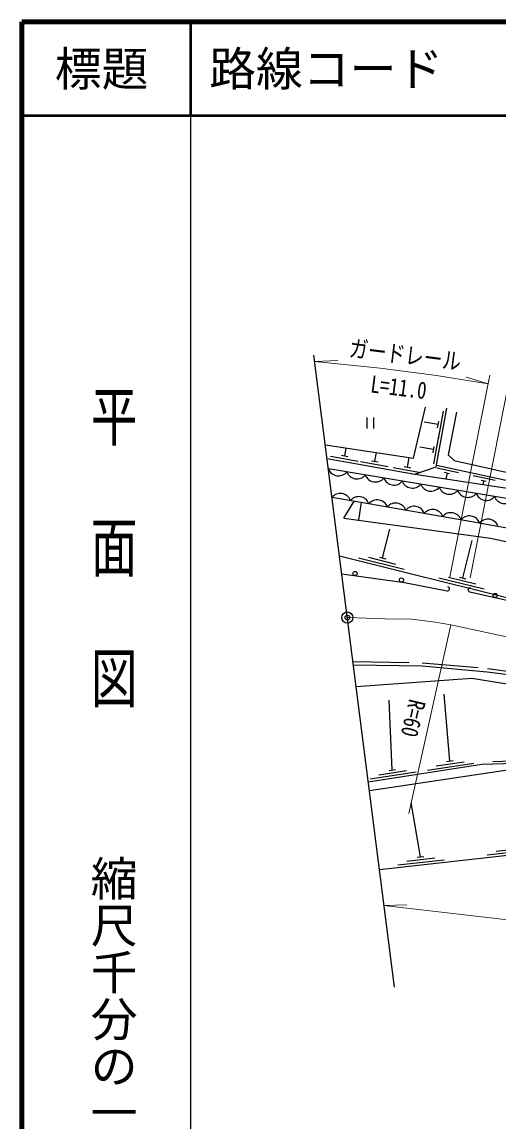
# Model space of a CAD drawing. Units: millimetres at full size, sheet at 1:1000; details may follow other scales. Extents: x 40000 to 680000, y 20000 to 380000.
# Drawn here: x 40000 to 90852, y 262491 to 380000 of the extents above; entities that cross this region are included whole.
import ezdxf
from ezdxf.enums import TextEntityAlignment as Align

# ---------------------------------------------------------------- set-up
doc = ezdxf.new("R2010")
doc.units = ezdxf.units.MM
doc.header["$LTSCALE"] = 1000
doc.header["$PDMODE"] = 32
doc.header["$PDSIZE"] = 500
doc.linetypes.add('CHAIN', pattern=[18.5, 12, -1.5, 3.5, -1.5])
doc.linetypes.add('DASHED', pattern=[7.5, 6, -1.5])
for name, color, linetype, lineweight in [('M-BGD', 7, 'Continuous', 25), ('M-BMK', 2, 'CHAIN', 13), ('M-BMK-OTRS', 5, 'Continuous', 25), ('M-BMK-SRVR', 3, 'Continuous', 25), ('M-STR-HTXT', 7, 'Continuous', 13), ('M-TTL', 2, 'Continuous', 140), ('M-TTL-BAND', 7, 'Continuous', 25), ('M-TTL-LINE', 7, 'Continuous', 50)]:
    doc.layers.add(name, color=color, linetype=linetype, lineweight=lineweight)
doc.layers.add('M-OTRS', color=6, linetype='Continuous')
doc.layers.add('M-TTL-TXT', color=7, linetype='Continuous')
doc.styles.add('@ＭＳ ゴシック', font='')
doc.styles.add('ＭＳ ゴシック', font='')
doc.styles.get('@ＭＳ ゴシック').set_extended_font_data('@MS Gothic')
doc.styles.get('ＭＳ ゴシック').set_extended_font_data('MS Gothic')

msp = doc.modelspace()

# ---------------------------------------------------------------- linework, layer by layer
at = {"layer": 'M-BGD'}
for p, q in [((76853, 337742), (76853, 336568)), ((77553, 337742), (77553, 336568)), ((84459, 336993), (82982, 337258)), ((84397, 336648), (84521, 337337)), ((84489, 335463), (85019, 338416)), ((84009, 332787), (84539, 335740)), ((74476, 333649), (74627, 334489)), ((77690, 333075), (77856, 334005)), ((83978, 334317), (82502, 334582)), ((83917, 333972), (84040, 334661)), ((72947, 333618), (75900, 333090)), ((74132, 333711), (74821, 333587)), ((76160, 333043), (79113, 332515)), ((77345, 333136), (78034, 333013)), ((81178, 332451), (81362, 333479)), ((79649, 332420), (82602, 331892)), ((80834, 332513), (81523, 332389)), ((81962, 331701), (105267, 328147)), ((86646, 331846), (84300, 332350)), ((85684, 331746), (85136, 331864)), ((85410, 331805), (85279, 331196)), ((90546, 331007), (88200, 331512)), ((89584, 330907), (89036, 331025)), ((89310, 330966), (89248, 330590)), ((74393, 327013), (75477, 328819)), ((76222, 328689), (75960, 326796)), ((78529, 322741), (79296, 325819)), ((87093, 320616), (88076, 324593)), ((75958, 322764), (80810, 321554)), ((77001, 322813), (79912, 322087)), ((78189, 322826), (78869, 322656)), ((84522, 320634), (89375, 319434)), ((85565, 320685), (88477, 319965)), ((86753, 320700), (87432, 320532)), ((85699, 301052), (85088, 308185)), ((79559, 300110), (79224, 307557)), ((83319, 300080), (88261, 300838)), ((84262, 300528), (87227, 300983)), ((85353, 300999), (86045, 301105)), ((90302, 301006), (95299, 301171)), ((77179, 299138), (82121, 299896)), ((78122, 299586), (81087, 300041)), ((79213, 300057), (79905, 300163)), ((82567, 290830), (81589, 296622)), ((89704, 291020), (94673, 291573)), ((90664, 291429), (93646, 291760)), ((80149, 289957), (85118, 290510)), ((81110, 290366), (84091, 290697)), ((82219, 290791), (82915, 290868))]:
    msp.add_line(p, q, dxfattribs=at)
for points in [[(72407, 334821), (81836, 333408), (83090, 338849)], [(72592, 333376), (81962, 331701), (84259, 332486), (85382, 338739)], [(86417, 338312), (85525, 333767), (86187, 333167), (101901, 329647), (114321, 327592), (115291, 328618), (116168, 332524)], [(84291, 332659), (105267, 328147), (109184, 327241), (125826, 324756), (141355, 322092), (142472, 322184)], [(227649, 286287), (226649, 286222), (225589, 286327), (224427, 286859), (219872, 291261), (211558, 298363), (207450, 301426), (204539, 303423), (201631, 305123), (197722, 307021), (193337, 308773), (187053, 310756), (182145, 312069), (178335, 312753), (161312, 315939), (145590, 319134), (130242, 322257), (113568, 324946), (96881, 328245), (72734, 332260)], [(73120, 329228), (88055, 326634), (94580, 325467), (106650, 323379), (117373, 321296), (136055, 317808), (147343, 315702), (165080, 312535), (176720, 310404), (184581, 308694), (190201, 307021), (195194, 305466), (198488, 303789), (203194, 300968), (209313, 296559), (215051, 291917), (221520, 286210)], [(74393, 327013), (90039, 324851), (97806, 323179), (97918, 323700), (97665, 324933)], [(73919, 322963), (81598, 321049), (88531, 319333), (94178, 317914), (108037, 314817), (126780, 310686), (143049, 307245), (151017, 305803), (158040, 304429), (168303, 302151), (175138, 300569), (182267, 298665), (187365, 297077), (192105, 295421), (194657, 294300)], [(74161, 321059), (80861, 320113), (85405, 319231)], [(87826, 319119), (112941, 313449), (126210, 310486), (141824, 307110), (154987, 304715), (163260, 302925), (173224, 300645), (181297, 298494), (186262, 296998), (191646, 295241), (195116, 293700)], [(75403, 311317), (82740, 311207), (89678, 310592), (98434, 309459), (104636, 308455), (125853, 303875), (151868, 298286), (158214, 297015), (167402, 294533), (174081, 292360), (180887, 289848), (185469, 287848), (189749, 285510), (195441, 282246), (201608, 278172), (206122, 274959), (210179, 271991), (214484, 268895)], [(75696, 309018), (88073, 309892), (96882, 308477), (97334, 300938), (98577, 291705), (78191, 289437)], [(77110, 297915), (97334, 300938), (89125, 300667), (76997, 298806)]]:
    msp.add_lwpolyline(points, dxfattribs=at)
at = {"layer": 'M-BGD', "linetype": 'DASHED'}
msp.add_lwpolyline([(75358, 311668), (82758, 311556), (89716, 310940), (97382, 309948)], dxfattribs=at)
at = {"layer": 'M-BGD'}
for centre in [(75586, 321085), (80537, 320386), (90553, 318734)]:
    msp.add_circle(centre, 225, dxfattribs=at)
for centre, radius, start, end in [((73817, 332676), 1160, 201.0464, 320.07602), ((75790, 332348), 1160, 201.0464, 320.07602), ((77763, 332020), 1160, 201.0464, 320.07602), ((79736, 331692), 1160, 201.0464, 320.07602), ((81709, 331364), 1160, 201.0464, 320.07602), ((83682, 331036), 1160, 201.0464, 320.07602), ((85654, 330708), 1160, 201.0464, 320.07602), ((74005, 328477), 1160, 20.63261, 139.66223), ((75975, 328135), 1160, 20.63261, 139.66223), ((87627, 330380), 1160, 201.0464, 320.07602), ((89600, 330052), 1160, 201.0464, 320.07602), ((91573, 329724), 1160, 201.0464, 320.07602), ((77946, 327793), 1160, 20.63261, 139.66223), ((79916, 327450), 1160, 20.63261, 139.66223), ((81887, 327108), 1160, 20.63261, 139.66223), ((83857, 326766), 1160, 20.63261, 139.66223), ((85828, 326424), 1160, 20.63261, 139.66223), ((87797, 326080), 1160, 20.50933, 139.53927), ((89764, 325730), 1160, 20.34012, 139.36975), ((85448, 319452), 225, 259.01674, 79.01674), ((87876, 319338), 225, 77.27956, 257.27956)]:
    msp.add_arc(centre, radius, start, end, dxfattribs=at)
at = {"layer": 'M-BMK'}
msp.add_lwpolyline([(74758, 316377), (78761, 316248), (81639, 316194), (84179, 315881), (85829, 315611), (102672, 311960), (119423, 308444), (149970, 301943), (172310, 297290), (175876, 296207), (180970, 294573), (186019, 292551), (190371, 290695), (195292, 288089)], dxfattribs=at)
at = {"layer": 'M-BMK-OTRS'}
msp.add_line((79791, 276878), (71185, 344412), dxfattribs=at)
at = {"layer": 'M-BMK-SRVR'}
msp.add_circle((74758, 316377), 600, dxfattribs=at)
at = {"layer": 'M-OTRS'}
msp.add_point((74758, 316377), dxfattribs=at)
at = {"layer": 'M-STR-HTXT'}
for p, q in [((92966, 346450), (87876, 320637)), ((71271, 343739), (73725, 343825)), ((89987, 342274), (85699, 320742)), ((89804, 341356), (87455, 342069)), ((81325, 295439), (85829, 315611)), ((78651, 285635), (81105, 285689))]:
    msp.add_line(p, q, dxfattribs=at)
for points in [[(71271, 343739), (78269, 343004), (84271, 342221), (89804, 341356)], [(78651, 285635), (92198, 284034), (105161, 281601), (110178, 280572), (119302, 278744), (127916, 277068), (135505, 275509), (139353, 274748), (154690, 271743), (158857, 270852), (164040, 269382), (168084, 268014), (171229, 266771), (174146, 265459), (177373, 263854), (179534, 262675), (181051, 261861), (183300, 260492), (188029, 257273), (192618, 253565), (197854, 248714)]]:
    msp.add_lwpolyline(points, dxfattribs=at)
at = {"layer": 'M-TTL'}
for p, q in [((40000, 380000), (40000, 20000)), ((680000, 380000), (40000, 380000))]:
    msp.add_line(p, q, dxfattribs=at)
at = {"layer": 'M-TTL-BAND'}
msp.add_line((58000, 370000), (58000, 20000), dxfattribs=at)
at = {"layer": 'M-TTL-LINE'}
for p, q in [((58000, 380000), (58000, 370000)), ((40000, 370000), (680000, 370000))]:
    msp.add_line(p, q, dxfattribs=at)

# ---------------------------------------------------------------- texts
at = {"layer": 'M-STR-HTXT', "style": 'ＭＳ ゴシック', "width": 0.8}
for s, rotation, p in [('ガードレール', 352.878, (80758, 342993)), ('L=11.0', 352.878, (80065, 339529)), ('R=60', 256.731, (80377, 305948))]:
    msp.add_text(s, height=1833, rotation=rotation, dxfattribs=at).set_placement(p, align=Align.BOTTOM_CENTER)
at = {"layer": 'M-TTL-BAND', "style": '@ＭＳ ゴシック', "width": 1.4}
msp.add_text('平  面  図', height=3666, rotation=270, dxfattribs=at).set_placement((49777, 306475), align=Align.MIDDLE_RIGHT)
at = {"layer": 'M-TTL-BAND', "style": '@ＭＳ ゴシック'}
msp.add_text('縮尺千分の一', height=3666, rotation=270, dxfattribs=at).set_placement((49777, 261030), align=Align.MIDDLE_RIGHT)
at = {"layer": 'M-TTL-TXT', "style": 'ＭＳ ゴシック'}
msp.add_text('標題', height=3666, dxfattribs=at).set_placement((48500, 375000), align=Align.MIDDLE_CENTER)
msp.add_text('路線コード', height=3666, dxfattribs=at).set_placement((60000, 375000), align=Align.MIDDLE_LEFT)

doc.saveas('drawing.dxf')
